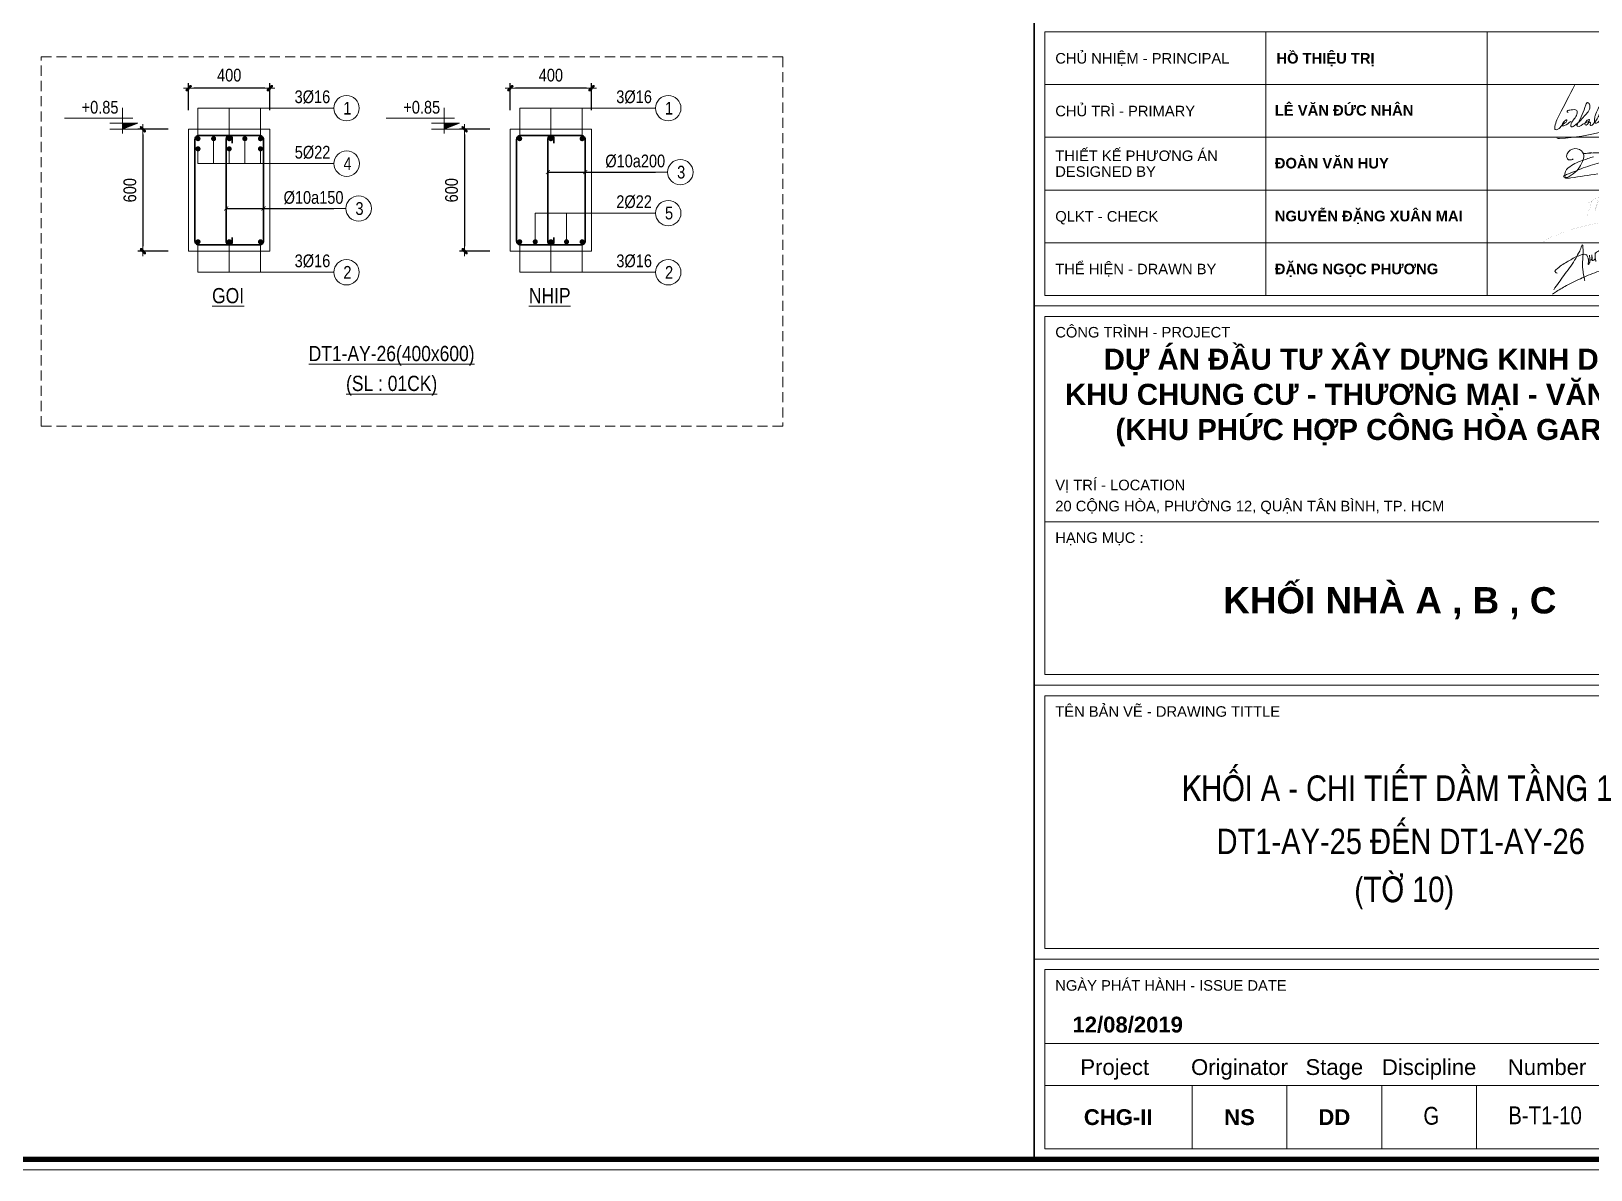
# Model space of a CAD drawing. Header units: millimetres. Extents: x 397144 to 8960116, y 345581 to 674207.
# Drawn here: x 5119146 to 5126823, y 648891 to 654494 of the extents above; entities that cross this region are included whole.
import ezdxf
from ezdxf.enums import TextEntityAlignment as Align

# ---------------------------------------------------------------- set-up
doc = ezdxf.new("R2010")
doc.units = ezdxf.units.MM
doc.header["$PDSIZE"] = -10
doc.linetypes.add('CENTER', pattern=[2, 1.25, -0.25, 0.25, -0.25])
doc.linetypes.add('HIDDEN', pattern=[0.375, 0.25, -0.125])
doc.layers.get('0').update_dxf_attribs({"linetype": 'CONTINUOUS'})
doc.layers.get('Defpoints').update_dxf_attribs({"color": 12, "linetype": 'CONTINUOUS'})
for name, color, linetype, lineweight in [('CDAI', 8, 'CONTINUOUS', 30), ('CHG_XX_Khung ten$0$TEXT', 7, 'CONTINUOUS', 15), ('CHUNHO', 7, 'CENTER', 13), ('CTHEP', 2, 'CONTINUOUS', 50), ('DBAO', 3, 'CONTINUOUS', 20), ('DGIONG', 4, 'CONTINUOUS', 13), ('KTH', 150, 'CONTINUOUS', 5), ('Net khuat', 8, 'HIDDEN', 13), ('STICK', 1, 'CONTINUOUS', 9), ('TEXT', 7, 'CONTINUOUS', 15)]:
    doc.layers.add(name, color=color, linetype=linetype, lineweight=lineweight)
doc.layers.add('HATCH', color=7, linetype='CONTINUOUS', lineweight=5, true_color=0x2491ff)
doc.styles.add('CHG_XX_Khung ten$0$A1 BORDER$0$ARIAL', font='arial.ttf')
doc.styles.add('CHG_XX_Khung ten$0$A1 BORDER$0$Arial - Bold', font='arialbd.ttf', dxfattribs={"height": 2.5})
doc.styles.add('CHG_XX_Khung ten$0$Arial - Bold', font='arialbd.ttf')
doc.styles.add('CHG_XX_Khung ten$0$title block pccc$0$ARIAL', font='arial.ttf')
doc.styles.add('CHG_XX_Khung ten$0$title block pccc$0$Arial - Bold', font='arialbd.ttf', dxfattribs={"height": 2.5})
doc.styles.add('Star-HelCon', font='VHELVCN_0.TTF')
doc.styles.add('TTP-HelCon', font='VHELVCN_0.TTF')
doc.styles.add('VNI-HELVE-CONDENSE', font='VHELVCN_0.TTF')
doc.dimstyles.new('kc-25', dxfattribs={"dimtxt": 62.5, "dimasz": 20, "dimexe": 20, "dimexo": 50, "dimgap": 25, "dimtad": 3, "dimdec": 0, "dimzin": 0, "dimdsep": 46, "dimtxsty": 'VNI-HELVE-CONDENSE', "dimblk": 'DIM', "dimcen": 2.5, "dimclrd": 256, "dimclre": 154, "dimclrt": 7, "dimaunit": 1, "dimadec": 0, "dimazin": 0, "dimtfac": 1, "dimtdec": 0, "dimtix": 1, "dimtmove": 0, "dimatfit": 3, "dimldrblk": 'DOT', "dimfxl": 1, "dimtolj": 1, "dimtzin": 0, "dimarcsym": 0})
doc.dimstyles.new('TTP-25', dxfattribs={"dimscale": 25, "dimtxt": 2.5, "dimasz": 1, "dimexe": 1, "dimexo": 1, "dimgap": 0.09, "dimtad": 0, "dimdec": 4, "dimrnd": 5, "dimzin": 9, "dimdsep": 46, "dimtxsty": 'TTP-HelCon', "dimblk": 'Stick1', "dimcen": 0.09, "dimdle": 1.5, "dimclrd": 256, "dimclre": 256, "dimclrt": 7, "dimadec": 0, "dimazin": 0, "dimtfac": 1, "dimtdec": 4, "dimtmove": 0, "dimatfit": 3, "dimldrblk": '_ArchTick1', "dimfxl": 1, "dimtvp": 1, "dimtolj": 1, "dimtzin": 0, "dimarcsym": 0})

# ---------------------------------------------------------------- blocks, each defined once
blk = doc.blocks.new('Stick1')
at = {"layer": 'STICK'}
h = blk.add_hatch(color=256, dxfattribs=at)
edge = h.paths.add_edge_path()
edge.add_line((0.3, 0.5), (-0.5, -0.3))
edge.add_arc((-0.4, -0.4), 0.141, 135, 315)
edge.add_line((-0.3, -0.5), (0.5, 0.3))
edge.add_arc((0.4, 0.4), 0.141, 315, 495)
blk.add_line((1, 0), (-1, 0), dxfattribs=at)
blk.add_lwpolyline([(0.3, 0.5), (-0.5, -0.3, 1), (-0.3, -0.5), (0.5, 0.3, 1), (0.3, 0.5, 1)], format="xyb", dxfattribs=at)
blk = doc.blocks.new('*D962')
at = {"layer": 'Defpoints', "color": 0, "ltscale": 500, "transparency": 16777216}
for p in [(5119920.6, 654213.9), (5119920.6, 654080.6), (5120320.6, 654080.6)]:
    blk.add_point(p, dxfattribs=at)
at = {"layer": 'KTH', "lineweight": -2, "ltscale": 500, "transparency": 16777216}
for p, q in [((5119920.6, 654105.6), (5119920.6, 654238.9)), ((5120295.6, 654213.9), (5119945.6, 654213.9)), ((5120320.6, 654105.6), (5120320.6, 654238.9))]:
    blk.add_line(p, q, dxfattribs=at)
at = {"layer": 'KTH', "lineweight": -2, "ltscale": 500, "transparency": 16777216, "xscale": 25, "yscale": 25, "zscale": 25, "rotation": 180}
blk.add_blockref('Stick1', (5119920.6, 654213.9), dxfattribs=at)
at = {"layer": 'KTH', "lineweight": -2, "ltscale": 500, "transparency": 16777216, "xscale": 25, "yscale": 25, "zscale": 25}
blk.add_blockref('Stick1', (5120320.6, 654213.9), dxfattribs=at)
at = {"layer": 'KTH', "color": 7, "ltscale": 500, "transparency": 16777216, "insert": (5120120.6, 654277.7), "char_height": 62.5, "attachment_point": 5, "style": 'TTP-HelCon'}
blk.add_mtext('\\A1;400', dxfattribs=at)
blk = doc.blocks.new('_ArchTick1')
at = {"color": 0, "const_width": 3.81}
blk.add_lwpolyline([(-12.7, -12.7), (12.7, 12.7)], dxfattribs=at)
blk = doc.blocks.new('*D963')
at = {"layer": 'Defpoints', "color": 0, "ltscale": 500, "transparency": 16777216}
for p in [(5119845.4, 654011.6), (5119695.6, 653411.6), (5119845.4, 653411.6)]:
    blk.add_point(p, dxfattribs=at)
at = {"layer": 'KTH', "lineweight": -2, "ltscale": 500, "transparency": 16777216}
for p, q in [((5119820.4, 654011.6), (5119670.6, 654011.6)), ((5119695.6, 653986.6), (5119695.6, 653436.6)), ((5119820.4, 653411.6), (5119670.6, 653411.6))]:
    blk.add_line(p, q, dxfattribs=at)
at = {"layer": 'KTH', "lineweight": -2, "ltscale": 500, "transparency": 16777216, "xscale": 25, "yscale": 25, "zscale": 25}
for p, rotation in [((5119695.6, 654011.6), 90), ((5119695.6, 653411.6), 270)]:
    blk.add_blockref('Stick1', p, dxfattribs=dict(at, rotation=rotation))
at = {"layer": 'KTH', "color": 7, "ltscale": 500, "transparency": 16777216, "insert": (5119631.7, 653711.6), "char_height": 62.5, "attachment_point": 5, "rotation": 90, "style": 'TTP-HelCon'}
blk.add_mtext('\\A1;600', dxfattribs=at)
blk = doc.blocks.new('CODE')
at = {"layer": 'DBAO'}
for p, q in [((-62.5, -20), (-62.5, 105)), ((-62.5, 0), (-137.5, 30)), ((-137.5, 30), (0, 30)), ((-137.5, 0), (0, 0)), ((-112.5, 55), (223.6, 55))]:
    blk.add_line(p, q, dxfattribs=at)
at = {"layer": 'HATCH', "color": 1}
blk.add_solid([(-62.5, 0), (-137.5, 30), (-62.5, 30)], dxfattribs=at)
blk = doc.blocks.new('DIM')
h = blk.add_hatch(color=1)
h.paths.add_polyline_path([(0.49, 0.29, 1), (0.29, 0.49), (-0.19, 0), (0.19, 0)])
h.paths.add_polyline_path([(0.19, 0), (-0.19, 0), (-0.49, -0.29, 1), (-0.29, -0.49)])
at = {"color": 9}
for p, q in [((-0.19, 0), (-1.5, 0)), ((0.19, 0), (1.5, 0))]:
    blk.add_line(p, q, dxfattribs=at)
at = {"color": 1}
for p, q in [((-0.49, -0.29), (0.29, 0.49)), ((-0.29, -0.49), (0.49, 0.29)), ((-0.19, 0), (0.19, 0))]:
    blk.add_line(p, q, dxfattribs=at)
blk.add_arc((-0.39, -0.39), 0.138, 135, 315, dxfattribs=at)
blk = doc.blocks.new('*D964')
at = {"layer": 'Defpoints', "color": 0, "ltscale": 500, "transparency": 16777216}
for p in [(5121503.9, 654213.9), (5121503.9, 654080.6), (5121903.9, 654080.6)]:
    blk.add_point(p, dxfattribs=at)
at = {"layer": 'KTH', "lineweight": -2, "ltscale": 500, "transparency": 16777216}
for p, q in [((5121503.9, 654105.6), (5121503.9, 654238.9)), ((5121878.9, 654213.9), (5121528.9, 654213.9)), ((5121903.9, 654105.6), (5121903.9, 654238.9))]:
    blk.add_line(p, q, dxfattribs=at)
at = {"layer": 'KTH', "lineweight": -2, "ltscale": 500, "transparency": 16777216, "xscale": 25, "yscale": 25, "zscale": 25, "rotation": 180}
blk.add_blockref('Stick1', (5121503.9, 654213.9), dxfattribs=at)
at = {"layer": 'KTH', "lineweight": -2, "ltscale": 500, "transparency": 16777216, "xscale": 25, "yscale": 25, "zscale": 25}
blk.add_blockref('Stick1', (5121903.9, 654213.9), dxfattribs=at)
at = {"layer": 'KTH', "color": 7, "ltscale": 500, "transparency": 16777216, "insert": (5121703.9, 654277.7), "char_height": 62.5, "attachment_point": 5, "style": 'TTP-HelCon'}
blk.add_mtext('\\A1;400', dxfattribs=at)
blk = doc.blocks.new('*D965')
at = {"layer": 'Defpoints', "color": 0, "ltscale": 500, "transparency": 16777216}
for p in [(5121428.8, 654011.6), (5121278.9, 653411.6), (5121428.8, 653411.6)]:
    blk.add_point(p, dxfattribs=at)
at = {"layer": 'KTH', "lineweight": -2, "ltscale": 500, "transparency": 16777216}
for p, q in [((5121403.8, 654011.6), (5121253.9, 654011.6)), ((5121278.9, 653986.6), (5121278.9, 653436.6)), ((5121403.8, 653411.6), (5121253.9, 653411.6))]:
    blk.add_line(p, q, dxfattribs=at)
at = {"layer": 'KTH', "lineweight": -2, "ltscale": 500, "transparency": 16777216, "xscale": 25, "yscale": 25, "zscale": 25}
for p, rotation in [((5121278.9, 654011.6), 90), ((5121278.9, 653411.6), 270)]:
    blk.add_blockref('Stick1', p, dxfattribs=dict(at, rotation=rotation))
at = {"layer": 'KTH', "color": 7, "ltscale": 500, "transparency": 16777216, "insert": (5121215.1, 653711.6), "char_height": 62.5, "attachment_point": 5, "rotation": 90, "style": 'TTP-HelCon'}
blk.add_mtext('\\A1;600', dxfattribs=at)
blk = doc.blocks.new('CHG_XX_Khung ten')
for p, q in [((687, 577), (687, 17)), ((687, 179), (824, 179)), ((687, 107), (824, 107)), ((687, 55), (824, 55))]:
    blk.add_line(p, q)
at = {"color": 9, "linetype": 'Continuous'}
for p, q in [((731, 231), (731, 181)), ((773, 231), (773, 181))]:
    blk.add_line(p, q, dxfattribs=at)
at = {"linetype": 'Continuous'}
for p, q in [((689, 39), (822, 39)), ((716.98, 31), (716.98, 19)), ((734.98, 31), (734.98, 19)), ((752.98, 31), (752.98, 19)), ((770.98, 31), (770.98, 19))]:
    blk.add_line(p, q, dxfattribs=at)
blk.add_lwpolyline([(15, 579), (826, 579), (826, 15), (15, 15)], close=True)
at = {"color": 4, "linetype": 'Continuous', "const_width": 1}
blk.add_lwpolyline([(17, 577), (824, 577), (824, 17), (17, 17)], close=True, dxfattribs=at)
at = {"color": 9, "linetype": 'Continuous'}
for points in [[(822, 221), (689, 221), (689, 231), (822, 231)], [(822, 211), (689, 211), (689, 221), (822, 221)], [(822, 201), (689, 201), (689, 211), (822, 211)], [(822, 191), (689, 191), (689, 201), (822, 201)], [(822, 181), (689, 181), (689, 191), (822, 191)]]:
    blk.add_lwpolyline(points, close=True, dxfattribs=at)
blk.add_lwpolyline([(822, 211), (689, 211), (822, 211)], dxfattribs=at)
at = {"linetype": 'Continuous'}
for points in [[(689, 177), (822, 177), (822, 138), (689, 138)], [(689, 109), (822, 109), (822, 138), (689, 138)], [(689, 105), (822, 105), (822, 57), (689, 57)], [(689, 53), (822, 53), (822, 31), (689, 31)], [(822, 19), (689, 19), (689, 31), (822, 31)]]:
    blk.add_lwpolyline(points, close=True, dxfattribs=at)
at = {"color": 1}
for points in [[(785.63, 182.08), (787.56, 184.76), (789.61, 187.7), (790.35, 188.98), (790.79, 189.92), (791.06, 190.59), (791.21, 189.09), (791.18, 188.31), (791.14, 187.75), (791.09, 186.47), (791.21, 185.58), (791.42, 184.31), (791.51, 183.99), (791.51, 183.74)], [(786.29, 185.19), (785.86, 185.61), (786.06, 185.86), (787.11, 186.7), (788.17, 187.35), (789.1, 187.9), (790.12, 188.41), (790.69, 188.61), (791.04, 188.74), (791.47, 188.79), (791.73, 188.72), (791.92, 188.61), (792.08, 188.33), (792.16, 188.06), (792.21, 187.84), (792.21, 187.27), (792.2, 187.05), (792.23, 186.85), (792.39, 187.1), (792.48, 187.84), (792.46, 188.12), (792.44, 188.61), (792.46, 188.03), (792.53, 187.67), (792.73, 187.74), (792.86, 187.87), (792.9, 188.09), (792.9, 188.28), (792.87, 188.7), (792.91, 188.19), (792.93, 187.79), (792.94, 187.69), (793.11, 187.61), (793.31, 187.73), (793.45, 187.93), (793.48, 188.22), (793.48, 188.64), (793.48, 189.05), (793.48, 188.49), (793.56, 187.84), (793.63, 187.45), (793.48, 188.6), (793.51, 188.92), (794.2, 189.45), (794.72, 189.76), (795.44, 190.17), (796.2, 190.5), (796.65, 190.69), (797.26, 190.79), (797.77, 190.74), (797.95, 190.55)], [(785.43, 181.21), (786.17, 181.73), (788.31, 183), (790.34, 184), (791.77, 184.64), (795.08, 185.91), (796.87, 186.5), (799.7, 187.42)]]:
    blk.add_spline(points, degree=3, dxfattribs=at)
at = {"layer": 'CHG_XX_Khung ten$0$TEXT', "color": 1}
for points in [[(793.98, 204.04, 0.007061), (788.86, 203.28, -0.091769), (787.85, 203.27, -0.25841), (787.51, 203.62, -0.039719), (788.28, 204, -0.004242), (791.23, 205.18, -0.019244), (794.8, 206.31, 0.094204)], [(794.97, 208.03, 0.034641), (791.34, 207.9, 0.01407), (792.8, 208.12, 0.003668)], [(793.21, 207.32, 0.020479), (791.05, 206.59, 0.096842), (788.38, 205.18, 0.259163), (787.77, 203.63, 0.564182), (788.17, 203.39, 0.087383), (789.69, 204.36, 0.156422), (791.35, 207.23, 0.228987), (790.91, 208.45, 0.272068), (789.19, 208.76, 0.293527), (788.08, 207.43, 0.171419), (788.25, 206.94, 0.281707), (788.69, 206.7, 0.217513), (789.34, 206.92)]]:
    blk.add_lwpolyline(points, format="xyb", dxfattribs=at)
at = {"layer": 'CHG_XX_Khung ten$0$TEXT', "color": 1, "const_width": 0.0121}
for points in [[(791.6, 198.34, 0.143835), (794.1, 199.89, -0.075685), (793.5, 197.02, -0.172299), (794.95, 199.92, -0.299798), (795.6, 198.96, -0.170508), (795.36, 197.75, 0.168316), (795.11, 197.03)], [(791.95, 196.04, -0.054469), (792.33, 197.1, 0.103257), (792.78, 199.38)], [(806.31, 195.73, -0.026807), (805.12, 195.66, 0.027369), (800.25, 195.52, 0.022423), (795.26, 194.89, 0.038275), (791.04, 194.04, 0.053272), (785.95, 192.37, 0.118692), (783.44, 190.96)]]:
    blk.add_lwpolyline(points, format="xyb", dxfattribs=at)
at = {"layer": 'CHG_XX_Khung ten$0$TEXT', "color": 1}
for points in [[(789.62, 220.97), (786.72, 215.31), (785.87, 213.03), (785.94, 212.46), (786.42, 212.53), (787.18, 213.24), (787.77, 213.73), (788.12, 214.16), (788.07, 214.29), (787.94, 214.27), (787.28, 213.56), (787.2, 213.33), (787.26, 213.21), (787.44, 213.16), (787.7, 213.23), (788.87, 214.02)], [(788.4, 215.73), (788.18, 215.82), (788.21, 216), (788.32, 216.07), (788.7, 216.16), (789.23, 216.24), (789.76, 216.24), (790.01, 216.08), (790.1, 215.79), (790.05, 215.41), (788.96, 213.65), (788.88, 213.4), (788.88, 213.13), (789, 213.02), (789.17, 213.01), (789.51, 213.17), (790.77, 214.27), (791.67, 215.27), (792.3, 216.07), (792.5, 216.66), (792.49, 217.11), (792.33, 217.45), (792.13, 217.58), (791.94, 217.52), (791.73, 217.16), (790.12, 213.5), (790.04, 213.21), (790.14, 213.12), (791.53, 213.7), (792.32, 214.06), (792.42, 214.24), (792.36, 214.39), (792.17, 214.35), (791.86, 214.12), (791.68, 213.82), (791.57, 213.47), (791.67, 213.35), (791.96, 213.42), (792.51, 213.89), (792.61, 213.78), (792.55, 213.52), (792.61, 213.3), (792.77, 213.25), (793.05, 213.46), (794.1, 214.86), (794.42, 215.85), (794.57, 216.45), (794.53, 216.83), (794.42, 216.89), (794.27, 216.8), (794.14, 216.57), (793.62, 215.47), (793.41, 214.74), (793.36, 214.18), (793.41, 213.82), (793.56, 213.67), (793.77, 213.71), (794.19, 213.99), (795.35, 214.98), (795.89, 215.51)], [(786.22, 211.12), (786.28, 210.87), (786.71, 210.78), (801.78, 213.69), (803.18, 213.88)]]:
    blk.add_spline(points, degree=3, dxfattribs=at)
for s, height, style, p in [('CHỦ NHIỆM - PRINCIPAL', 2, 'CHG_XX_Khung ten$0$title block pccc$0$ARIAL', (691, 226)), ('HỒ THIỆU TRỊ', 2, 'CHG_XX_Khung ten$0$title block pccc$0$Arial - Bold', (733, 226)), ('CHỦ TRÌ - PRIMARY', 2, 'CHG_XX_Khung ten$0$title block pccc$0$ARIAL', (691, 216)), ('LÊ VĂN ĐỨC NHÂN', 2.0073, 'CHG_XX_Khung ten$0$Arial - Bold', (732.68, 216.13)), ('THIẾT KẾ PHƯƠNG ÁN', 2, 'CHG_XX_Khung ten$0$title block pccc$0$ARIAL', (691, 207.5)), ('ĐOÀN VĂN HUY', 2.0073, 'CHG_XX_Khung ten$0$Arial - Bold', (732.68, 206.09)), ('DESIGNED BY', 2, 'CHG_XX_Khung ten$0$title block pccc$0$ARIAL', (691, 204.5)), ('QLKT - CHECK', 2, 'CHG_XX_Khung ten$0$title block pccc$0$ARIAL', (691, 196)), ('NGUYỄN ĐẶNG XUÂN MAI', 2.0073, 'CHG_XX_Khung ten$0$Arial - Bold', (732.68, 196.05)), ('THỂ HIỆN - DRAWN BY', 2, 'CHG_XX_Khung ten$0$title block pccc$0$ARIAL', (691, 186)), ('ĐẶNG NGỌC PHƯƠNG', 2.0073, 'CHG_XX_Khung ten$0$Arial - Bold', (732.68, 186.02)), ('CÔNG TRÌNH - PROJECT', 2, 'CHG_XX_Khung ten$0$A1 BORDER$0$ARIAL', (691, 174)), ('VỊ TRÍ - LOCATION', 2, 'CHG_XX_Khung ten$0$A1 BORDER$0$ARIAL', (691, 145)), ('20 CỘNG HÒA, PHƯỜNG 12, QUẬN TÂN BÌNH, TP. HCM', 2, 'CHG_XX_Khung ten$0$A1 BORDER$0$ARIAL', (691, 141)), ('HẠNG MỤC :', 2, 'CHG_XX_Khung ten$0$A1 BORDER$0$ARIAL', (691, 135)), ('TÊN BẢN VẼ - DRAWING TITTLE', 2, 'CHG_XX_Khung ten$0$A1 BORDER$0$ARIAL', (691, 102)), ('NGÀY PHÁT HÀNH - ISSUE DATE', 2, 'CHG_XX_Khung ten$0$A1 BORDER$0$ARIAL', (691, 50))]:
    blk.add_text(s, height=height, dxfattribs=dict(style=style)).set_placement(p, align=Align.MIDDLE_LEFT)
for s, style, p in [('12/08/2019', 'CHG_XX_Khung ten$0$A1 BORDER$0$Arial - Bold', (704.75, 42.57)), ('Project', 'CHG_XX_Khung ten$0$A1 BORDER$0$ARIAL', (702.28, 34.5)), ('Originator', 'CHG_XX_Khung ten$0$A1 BORDER$0$ARIAL', (725.98, 34.5)), ('Stage', 'CHG_XX_Khung ten$0$A1 BORDER$0$ARIAL', (743.98, 34.5)), ('Discipline', 'CHG_XX_Khung ten$0$A1 BORDER$0$ARIAL', (761.98, 34.5)), ('Number', 'CHG_XX_Khung ten$0$A1 BORDER$0$ARIAL', (784.37, 34.5)), ('CHG-II', 'CHG_XX_Khung ten$0$A1 BORDER$0$Arial - Bold', (702.94, 25)), ('NS', 'CHG_XX_Khung ten$0$A1 BORDER$0$Arial - Bold', (725.98, 25)), ('DD', 'CHG_XX_Khung ten$0$A1 BORDER$0$Arial - Bold', (743.98, 25))]:
    blk.add_text(s, height=3, dxfattribs=dict(style=style)).set_placement(p, align=Align.MIDDLE_CENTER)
at = {"attachment_point": 2, "style": 'CHG_XX_Khung ten$0$A1 BORDER$0$Arial - Bold'}
for s, insert, char_height, width in [('DỰ ÁN ĐẦU TƯ XÂY DỰNG KINH DOANH\\PKHU CHUNG CƯ - THƯƠNG MẠI - VĂN PHÒNG\\P(KHU PHỨC HỢP CÔNG HÒA GARDEN)', (755.4, 170.88), 4, 159.8745), ('KHỐI NHÀ A , B , C', (754.52, 125.61), 5, 104.1229)]:
    blk.add_mtext(s, dxfattribs=dict(at, insert=insert, char_height=char_height, width=width))

msp = doc.modelspace()

# ---------------------------------------------------------------- linework, layer by layer
at = {"layer": 'CDAI', "ltscale": 0.8}
msp.add_lwpolyline([(5106713.26923, 663460.45642), (5124082.87466, 663460.45642), (5124082.87466, 648942.57726), (5106713.26923, 648942.57726)], close=True, dxfattribs=at)
msp.add_lwpolyline([(5106713.26923, 663460.45642), (5124082.87466, 663460.45642), (5124082.87466, 648942.57726), (5106713.26923, 648942.57726)], close=True, dxfattribs=at)
msp.add_lwpolyline([(5106713.26923, 663460.45642), (5124082.87466, 663460.45642), (5124082.87466, 648942.57726), (5106713.26923, 648942.57726)], close=True, dxfattribs=at)
msp.add_lwpolyline([(5106713.26923, 663460.45642), (5124082.87466, 663460.45642), (5124082.87466, 648942.57726), (5106713.26923, 648942.57726)], close=True, dxfattribs=at)
at = {"layer": 'CDAI'}
for points in [[(5119970.56963, 653980.37444), (5120270.56963, 653980.37444, -0.4142135624), (5120289.31963, 653961.62444), (5120289.31963, 653461.62444, -0.4142135624), (5120270.56963, 653442.87444), (5119970.56963, 653442.87444, -0.4142135624), (5119951.81963, 653461.62444), (5119951.81963, 653961.62444, -0.4142135624)], [(5121553.91904, 653980.37444), (5121853.91904, 653980.37444, -0.4142135624), (5121872.66904, 653961.62444), (5121872.66904, 653461.62444, -0.4142135624), (5121853.91904, 653442.87444), (5121553.91904, 653442.87444, -0.4142135624), (5121535.16904, 653461.62444), (5121535.16904, 653961.62444, -0.4142135624)]]:
    msp.add_lwpolyline(points, format="xyb", close=True, dxfattribs=at)
for points in [[(5120135.56963, 653943.45445), (5120135.56963, 653965.37444, 0.4142135624), (5120120.56963, 653980.37444), (5120120.56963, 653980.37444, 0.4142135624), (5120105.56963, 653965.37444), (5120105.56963, 653457.87444, 0.4142135624), (5120120.56963, 653442.87444), (5120120.56963, 653442.87444, 0.4142135624), (5120135.56963, 653457.87444), (5120135.56963, 653479.79443)], [(5121718.91904, 653943.45445), (5121718.91904, 653965.37444, 0.4142135624), (5121703.91904, 653980.37444), (5121703.91904, 653980.37444, 0.4142135624), (5121688.91904, 653965.37444), (5121688.91904, 653457.87444, 0.4142135624), (5121703.91904, 653442.87444), (5121703.91904, 653442.87444, 0.4142135624), (5121718.91904, 653457.87444), (5121718.91904, 653479.79443)]]:
    msp.add_lwpolyline(points, format="xyb", dxfattribs=at)
at = {"layer": 'CTHEP', "const_width": 12.5}
for points in [[(5119960.56963, 653965.37444, 1), (5119973.06963, 653965.37444, 1)], [(5120037.44463, 653965.37444, 1), (5120049.94463, 653965.37444, 1)], [(5120114.31963, 653965.37444, 1), (5120126.81963, 653965.37444, 1)], [(5120203.69463, 653965.37444, -1), (5120191.19463, 653965.37444, -1)], [(5120268.06963, 653965.37444, 1), (5120280.56963, 653965.37444, 1)], [(5121543.91904, 653965.37444, 1), (5121556.41904, 653965.37444, 1)], [(5121697.66904, 653965.37444, 1), (5121710.16904, 653965.37444, 1)], [(5121851.41904, 653965.37444, 1), (5121863.91904, 653965.37444, 1)], [(5119960.56963, 653457.87444, 1), (5119973.06963, 653457.87444, 1)], [(5120114.31963, 653457.87444, 1), (5120126.81963, 653457.87444, 1)], [(5120268.06963, 653457.87444, 1), (5120280.56963, 653457.87444, 1)], [(5121543.91904, 653457.87444, 1), (5121556.41904, 653457.87444, 1)], [(5121620.79404, 653457.87444, 1), (5121633.29404, 653457.87444, 1)], [(5121697.66904, 653457.87444, 1), (5121710.16904, 653457.87444, 1)], [(5121774.54404, 653457.87444, 1), (5121787.04404, 653457.87444, 1)], [(5121851.41904, 653457.87444, 1), (5121863.91904, 653457.87444, 1)]]:
    msp.add_lwpolyline(points, format="xyb", close=True, dxfattribs=at)
at = {"layer": 'DBAO', "flags": 128}
for points in [[(5120320.56963, 654011.62444), (5120320.56963, 653411.62444), (5119920.56963, 653411.62444), (5119920.56963, 654011.62444)], [(5119920.56963, 654011.62444), (5120320.56963, 654011.62444)], [(5121903.91904, 654011.62444), (5121903.91904, 653411.62444), (5121503.91904, 653411.62444), (5121503.91904, 654011.62444)], [(5121503.91904, 654011.62444), (5121903.91904, 654011.62444)]]:
    msp.add_lwpolyline(points, dxfattribs=at)
at = {"layer": 'DGIONG'}
for p, q in [((5119966.81963, 653965.37444), (5119966.81963, 654115.37444)), ((5119966.81963, 654115.37444), (5120635.56963, 654115.37444)), ((5120120.56963, 653965.37444), (5120120.56963, 654115.37444)), ((5120274.31963, 653965.37444), (5120274.31963, 654115.37444)), ((5121550.16904, 653965.37444), (5121550.16904, 654115.37444)), ((5121550.16904, 654115.37444), (5122218.91904, 654115.37444)), ((5121703.91904, 653965.37444), (5121703.91904, 654115.37444)), ((5121857.66904, 653965.37444), (5121857.66904, 654115.37444)), ((5119966.81963, 653842.45368), (5120636.26052, 653842.45368)), ((5121872.66904, 653800.75477), (5122278.41904, 653800.75477)), ((5120289.31963, 653621.48272), (5120695.06963, 653621.48272)), ((5121627.04404, 653599.01141), (5122218.91904, 653599.01141)), ((5121627.04404, 653457.87444), (5121627.04404, 653599.01141)), ((5121780.79404, 653457.87444), (5121780.79404, 653599.01141)), ((5119966.81963, 653307.87444), (5119966.81963, 653457.87444)), ((5120120.56963, 653307.87444), (5120120.56963, 653457.87444)), ((5120274.31963, 653307.87444), (5120274.31963, 653457.87444)), ((5121550.16904, 653307.87444), (5121550.16904, 653457.87444)), ((5121703.91904, 653307.87444), (5121703.91904, 653457.87444)), ((5121857.66904, 653307.87444), (5121857.66904, 653457.87444)), ((5119966.81963, 653307.87444), (5120635.56963, 653307.87444)), ((5121550.16904, 653307.87444), (5122218.91904, 653307.87444))]:
    msp.add_line(p, q, dxfattribs=at)
for centre in [(5120698.06963, 654115.37444), (5122281.41904, 654115.37444), (5120698.76052, 653842.45368), (5122340.91904, 653800.75477), (5120757.56963, 653621.48272), (5122281.41904, 653599.01141), (5120698.06963, 653307.87444), (5122281.41904, 653307.87444)]:
    msp.add_circle(centre, 62.5, dxfattribs=at)
at = {"layer": 'Net khuat', "ltscale": 200}
msp.add_lwpolyline([(5119195.16134, 654368.05542), (5122845.34192, 654368.05542), (5122845.34192, 652549.76327), (5119195.16134, 652549.76327)], close=True, dxfattribs=at)

# ---------------------------------------------------------------- block references
at = {"layer": 'KTH', "linetype": 'Continuous', "xscale": -1}
for p in [(5119533.08308, 654011.62444), (5121116.43248, 654011.62444)]:
    msp.add_blockref('CODE', p, dxfattribs=at)

# ---------------------------------------------------------------- texts
at = {"layer": 'CHUNHO', "style": 'Star-HelCon'}
msp.add_text('G', height=87.5, dxfattribs=at).set_placement((5126037.55863, 649112.76031), align=Align.CENTER)
at = {"layer": 'TEXT', "style": 'TTP-HelCon'}
for p in [(5119575.34974, 654088.61943), (5121158.69915, 654088.61943)]:
    msp.add_text('+0.85', height=62.5, dxfattribs=at).set_placement(p, align=Align.RIGHT)
for s, height, p in [('3Þ16', 62.5, (5120530.06963, 654140.37444)), ('3Þ16', 62.5, (5122113.41904, 654140.37444)), ('5Þ22', 62.5, (5120530.76052, 653867.45368)), ('Þ10a200', 62.5, (5122118.91904, 653824.25477)), ('Þ10a150', 62.5, (5120535.56963, 653644.98272)), ('2Þ22', 62.5, (5122113.41904, 653624.01141)), ('3Þ16', 62.5, (5120530.33497, 653332.87444)), ('3Þ16', 62.5, (5122113.68438, 653332.87444)), ('%%UGOI', 75, (5120114.84329, 653155.32197)), ('%%UNHIP', 75, (5121698.19269, 653155.32197)), ('%%UDT1-AY-26(400x600)', 75, (5120919.92856, 652870.42198)), ('%%U(SL : 01CK)', 75, (5120919.92856, 652723.52738))]:
    msp.add_text(s, height=height, dxfattribs=at).set_placement(p, align=Align.CENTER)
at = {"layer": 'TEXT', "style": 'Star-HelCon'}
for s, p in [('1', (5120702.2363, 654115.37444)), ('1', (5122285.5857, 654115.37444)), ('4', (5120702.92719, 653842.45368)), ('3', (5122345.0857, 653800.75477)), ('3', (5120761.7363, 653621.48272)), ('5', (5122285.5857, 653599.01141)), ('2', (5120702.2363, 653307.87444)), ('2', (5122285.5857, 653307.87444))]:
    msp.add_text(s, height=62.5, dxfattribs=at).set_placement(p, align=Align.MIDDLE)

# ---------------------------------------------------------------- dimensions: what is measured, and where the dimension line sits
at = {"layer": 'KTH', "ltscale": 500}
for base, p1, p2, picture, middle in [((5119920.56963, 654213.87444), (5120320.56963, 654080.63639), (5119920.56963, 654080.63639), '*D962', (5120120.56963, 654277.70777)), ((5121503.91904, 654213.87444), (5121903.91904, 654080.63639), (5121503.91904, 654080.63639), '*D964', (5121703.91904, 654277.70777))]:
    dim = msp.add_linear_dim(base=base, p1=p1, p2=p2, dimstyle='TTP-25', override={"dimtxsty": 'TTP-HelCon'}, dxfattribs=at)
    dim.commit()
    dim.dimension.update_dxf_attribs({"geometry": picture, "text_midpoint": middle})
for base, p1, p2, picture, middle in [((5119695.58308, 653411.62444), (5119845.41589, 654011.62444), (5119845.41589, 653411.62444), '*D963', (5119631.74974, 653711.62444)), ((5121278.93248, 653411.62444), (5121428.7653, 654011.62444), (5121428.7653, 653411.62444), '*D965', (5121215.09915, 653711.62444))]:
    dim = msp.add_linear_dim(base=base, p1=p1, p2=p2, angle=90, dimstyle='TTP-25', override={"dimtxsty": 'TTP-HelCon'}, dxfattribs=at)
    dim.commit()
    dim.dimension.update_dxf_attribs({"geometry": picture, "text_midpoint": middle})

# ---------------------------------------------------------------- leaders
at = {"layer": 'DGIONG'}
for points in [[(5121688.91904, 653800.75477), (5122034.84949, 653800.75477)], [(5121872.66904, 653800.75477), (5122218.59949, 653800.75477)], [(5120105.56963, 653621.48272), (5120451.50008, 653621.48272)], [(5120289.31963, 653621.48272), (5120635.25008, 653621.48272)]]:
    msp.add_leader(points, dimstyle='kc-25', override={"dimtad": 0, "dimldrblk": 'ArchTick', "dimfxl": 100, "dimarcsym": 1}, dxfattribs=at)

# ---------------------------------------------------------------- next in the draw order: block references
at = {"layer": 'KTH', "ltscale": 0.8, "xscale": 25.92478421702978, "yscale": 25.92478421702978, "zscale": 25.92478421702978}
msp.add_blockref('CHG_XX_Khung ten', (5106272.5479, 648501.85593), dxfattribs=at)

# ---------------------------------------------------------------- next in the draw order: linework, layer by layer
at = {"layer": 'CTHEP', "const_width": 12.5}
for points in [[(5119960.56963, 653915.37444, 1), (5119973.06963, 653915.37444, 1)], [(5120114.31963, 653915.37444, 1), (5120126.81963, 653915.37444, 1)], [(5120268.06963, 653915.37444, 1), (5120280.56963, 653915.37444, 1)]]:
    msp.add_lwpolyline(points, format="xyb", close=True, dxfattribs=at)
at = {"layer": 'DGIONG'}
for p, q in [((5119966.81963, 653842.45368), (5119966.81963, 653915.37444)), ((5120120.56963, 653915.37444), (5120120.56963, 653842.45368)), ((5120274.31963, 653842.45368), (5120274.31963, 653915.37444))]:
    msp.add_line(p, q, dxfattribs=at)
at = {"layer": 'DGIONG', "ltscale": 0.8}
for p, q in [((5120043.69463, 653965.37444), (5120043.69463, 653842.45368)), ((5120197.44463, 653965.37444), (5120197.44463, 653842.45368))]:
    msp.add_line(p, q, dxfattribs=at)

# ---------------------------------------------------------------- next in the draw order: texts
at = {"layer": 'CHUNHO', "style": 'Star-HelCon'}
for s, height, p in [('KHOÁI A - CHI TIEÁT DAÀM TAÀNG 1', 125, (5125869.23569, 650706.40923)), ('DT1-AY-25 ÑEÁN DT1-AY-26', 125, (5125886.82255, 650444.48925)), ('(TÔØ 10)', 125, (5125903.41949, 650208.58726)), ('B-T1-10', 87.5, (5126597.34513, 649115.03423))]:
    msp.add_text(s, height=height, dxfattribs=at).set_placement(p, align=Align.CENTER)

doc.saveas('drawing.dxf')
